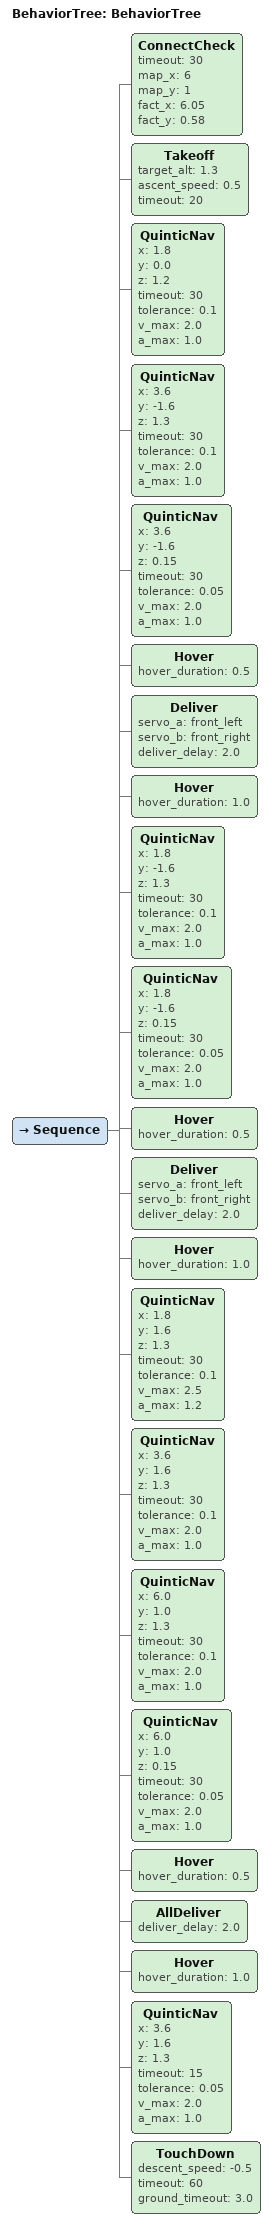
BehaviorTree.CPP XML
<root main_tree_to_execute="BehaviorTree">
    <!-- maxt_pkg 全功能仿真测试                                          -->
    <!-- 覆盖所有活跃节点:                                                -->
    <!--   ConnectCheck, Takeoff, WaitStep, QRDetect, GoTo,             -->
    <!--   YoloReceiver, TargetCheck2, TwinDeliver, Deliver,            -->
    <!--   RingCenterReceiver, Round, TouchDown,                       -->
    <!--   CheckLandLeft, CheckLandRight                                -->

    <!-- ========== 行为树 ========== -->
    <BehaviorTree ID="BehaviorTree">
        <Sequence>

            <!--step0:起飞-->
            <ConnectCheck timeout="30" map_x="6" map_y="1" fact_x="6.05" fact_y="0.58" />
            <Takeoff target_alt="1.3" ascent_speed="0.5" timeout="20" />

            <!-- step1: QR -->
            <QuinticNav x="1.8" y="0.0" z="1.2" timeout="30" tolerance="0.1" v_max="2.0" a_max="1.0" />

            <!-- step3.1: 第1个投送点 -->
            <QuinticNav x="3.6" y="-1.6" z="1.3" timeout="30" tolerance="0.1" v_max="2.0" a_max="1.0" />
            <QuinticNav x="3.6" y="-1.6" z="0.15" timeout="30" tolerance="0.05" v_max="2.0" a_max="1.0" />
            <Hover hover_duration = "0.5"/>
            <Deliver servo_a="front_left" servo_b="front_right"
                     deliver_delay="2.0" />
            <Hover hover_duration = "1.0"/>

            <!-- step3.2: 第2个投送点 -->
            <QuinticNav x="1.8" y="-1.6" z="1.3" timeout="30" tolerance="0.1" v_max="2.0" a_max="1.0" />
            <QuinticNav x="1.8" y="-1.6" z="0.15" timeout="30" tolerance="0.05" v_max="2.0" a_max="1.0" />
            <Hover hover_duration = "0.5"/>
            <Deliver servo_a="front_left" servo_b="front_right"
                     deliver_delay="2.0" />
            <Hover hover_duration = "1.0"/>

            <!-- step3.3: 第3个投送点 -->
            <QuinticNav x="1.8" y="1.6" z="1.3" timeout="30" tolerance="0.1" v_max="2.5" a_max="1.2" />

            <!-- step3.4: 第4个投送点 -->
            <QuinticNav x="3.6" y="1.6" z="1.3" timeout="30" tolerance="0.1" v_max="2.0" a_max="1.0" />

            <!-- step3.5: 特殊投放点 -->
            <QuinticNav x="6.0" y="1.0" z="1.3" timeout="30" tolerance="0.1" v_max="2.0" a_max="1.0" />
            <QuinticNav x="6.0" y="1.0" z="0.15" timeout="30" tolerance="0.05" v_max="2.0" a_max="1.0" />
            <Hover hover_duration = "0.5"/>
            <AllDeliver deliver_delay="2.0"/>
            <Hover hover_duration = "1.0"/>

            <!-- step5: 降落 -->
            <QuinticNav x="3.6" y="1.6" z="1.3" timeout="15" tolerance="0.05" v_max="2.0" a_max="1.0" />
            <TouchDown descent_speed="-0.5" timeout="60" ground_timeout="3.0" />

        </Sequence>
    </BehaviorTree>

    <!-- ========== 全部节点模型定义 ========== -->
</root>
